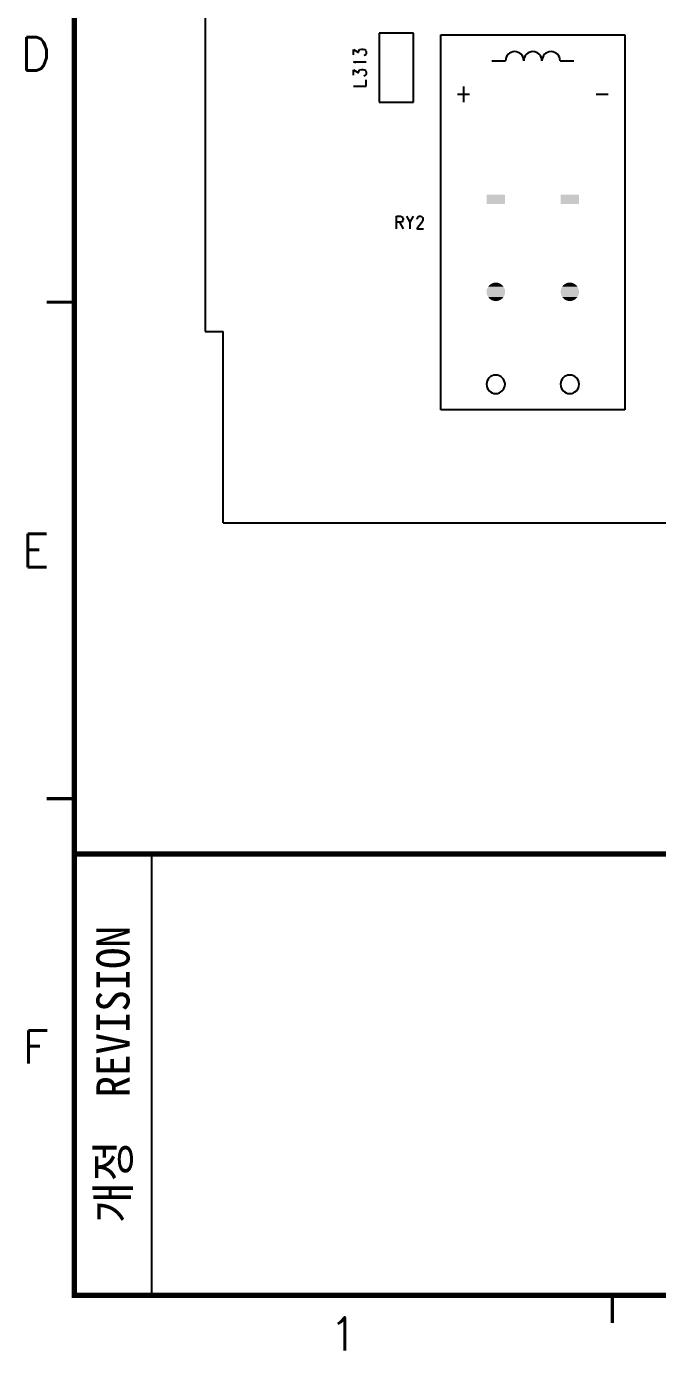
# Model space of a CAD drawing. Extents: x 295 to 953, y 10 to 290.
# Drawn here: x 487.6 to 544.8, y 10 to 130 of the extents above; entities that cross this region are included whole.
import ezdxf
from ezdxf.enums import TextEntityAlignment as Align

# ---------------------------------------------------------------- set-up
doc = ezdxf.new("R2010")
doc.units = 0
doc.header["$LTSCALE"] = 5
doc.header["$MEASUREMENT"] = 0
doc.layers.get('0').update_dxf_attribs({"linetype": 'CONTINUOUS', "lineweight": 25})
for name, color, linetype in [('13_C-SILK_GBR', 7, 'CONTINUOUS'), ('SHEET', 3, 'CONTINUOUS'), ('문자', 4, 'CONTINUOUS'), ('테두리', 3, 'CONTINUOUS')]:
    doc.layers.add(name, color=color, linetype=linetype)
doc.styles.get("Standard").update_dxf_attribs({"font": 'simplex.shx'})
doc.styles.add('굴림체', font='')
doc.styles.get('굴림체').set_extended_font_data('GulimChe')

# ---------------------------------------------------------------- blocks, each defined once
blk = doc.blocks.new('C')
at = {"layer": 'SHEET'}
blk.add_line((22, 55), (22, 15), dxfattribs=at)
at = {"layer": '테두리'}
for points, const_width in [([(15, 285), (15, 15), (405, 15), (405, 285), (15, 285)], 0.5), ([(12.5, 105), (15, 105)], 0.3), ([(12.5, 60), (15, 60)], 0.3), ([(15, 55), (405, 55)], 0.5), ([(63.75, 12.5), (63.75, 15)], 0.3)]:
    blk.add_lwpolyline(points, dxfattribs=dict(at, const_width=const_width))
at = {"layer": '문자'}
for s, p in [('D', (11.5, 127.5)), ('E', (11.5, 82.5)), ('F', (11.5, 37.5)), ('1', (39.38, 11.5))]:
    blk.add_text(s, height=3, dxfattribs=at).set_placement(p, align=Align.MIDDLE)
at = {"layer": '문자', "style": '굴림체'}
blk.add_text('개정  REVISION', height=3, rotation=90, dxfattribs=at).set_placement((18.5, 35), align=Align.MIDDLE_CENTER)

msp = doc.modelspace()

# ---------------------------------------------------------------- linework, layer by layer
msp.add_line((491.98, 15), (491.98, 15))
msp.add_line((491.98, 15), (491.98, 15))
at = {"layer": '13_C-SILK_GBR'}
for p, q in [((503.83, 232.68), (503.83, 102.33)), ((522.72, 129.39), (519.59, 129.39)), ((519.59, 129.39), (519.59, 123.12)), ((522.72, 123.12), (522.72, 129.39)), ((525.2, 95.23), (525.2, 129.22)), ((525.2, 129.22), (541.86, 129.22)), ((541.86, 129.22), (541.86, 95.23)), ((517.29, 127.42), (517.29, 127.89)), ((517.29, 127.89), (517.73, 127.63)), ((517.73, 127.76), (517.78, 127.85)), ((517.73, 127.63), (517.73, 127.76)), ((517.78, 127.85), (517.83, 127.89)), ((517.83, 127.89), (517.99, 127.94)), ((517.99, 127.94), (518.11, 127.94)), ((518.11, 127.94), (518.27, 127.89)), ((518.32, 127.38), (518.22, 127.34)), ((518.27, 127.89), (518.38, 127.8)), ((518.38, 127.42), (518.32, 127.38)), ((518.38, 127.8), (518.43, 127.68)), ((518.43, 127.55), (518.38, 127.42)), ((518.43, 127.68), (518.43, 127.55)), ((517.45, 126.69), (517.29, 126.77)), ((517.29, 126.77), (518.43, 126.77)), ((517.29, 125.57), (517.29, 126.04)), ((517.29, 126.04), (517.73, 125.78)), ((517.5, 126.65), (517.45, 126.69)), ((517.73, 125.91), (517.78, 126)), ((517.78, 126), (517.83, 126.04)), ((517.83, 126.04), (517.99, 126.09)), ((517.99, 126.09), (518.11, 126.09)), ((518.11, 126.09), (518.27, 126.04)), ((518.27, 126.04), (518.38, 125.96)), ((529.82, 126.88), (531.05, 126.88)), ((536, 126.88), (537.24, 126.88)), ((517.73, 125.78), (517.73, 125.91)), ((518.32, 125.53), (518.22, 125.49)), ((518.38, 125.57), (518.32, 125.53)), ((518.38, 125.96), (518.43, 125.83)), ((518.43, 125.7), (518.38, 125.57)), ((518.43, 125.83), (518.43, 125.7)), ((518.43, 124.56), (518.43, 125.16)), ((517.28, 124.56), (518.43, 124.56)), ((527.78, 123.83), (526.7, 123.83)), ((527.24, 124.53), (527.24, 123.13)), ((540.35, 123.83), (539.28, 123.83)), ((519.59, 123.12), (522.72, 123.12)), ((521.17, 111.65), (521.17, 112.8)), ((521.17, 112.8), (521.55, 112.8)), ((521.55, 112.8), (521.68, 112.73)), ((522.09, 112.8), (522.39, 112.24)), ((522.69, 112.8), (522.39, 112.24)), ((523.14, 112.73), (523.22, 112.8)), ((523.22, 112.8), (523.4, 112.8)), ((523.4, 112.8), (523.48, 112.73)), ((521.55, 112.24), (521.17, 112.24)), ((521.46, 112.24), (521.77, 111.65)), ((521.68, 112.29), (521.55, 112.24)), ((521.68, 112.73), (521.72, 112.68)), ((521.72, 112.37), (521.68, 112.29)), ((521.72, 112.68), (521.77, 112.57)), ((521.77, 112.47), (521.72, 112.37)), ((521.77, 112.57), (521.77, 112.47)), ((522.39, 112.24), (522.39, 111.65)), ((523.44, 112.19), (523.01, 111.65)), ((523.01, 111.65), (523.61, 111.65)), ((523.06, 112.57), (523.1, 112.68)), ((523.06, 112.52), (523.06, 112.57)), ((523.1, 112.68), (523.14, 112.73)), ((523.52, 112.37), (523.44, 112.19)), ((523.48, 112.73), (523.52, 112.68)), ((523.52, 112.68), (523.57, 112.57)), ((523.57, 112.47), (523.52, 112.37)), ((523.57, 112.57), (523.57, 112.47)), ((503.83, 102.33), (505.48, 102.33)), ((505.48, 85), (505.48, 102.33)), ((541.86, 95.23), (525.2, 95.23)), ((505.48, 85), (865.18, 85))]:
    msp.add_line(p, q, dxfattribs=at)
for centre, radius, start, end in [((531.88, 126.88), 0.825, 0, 180), ((533.53, 126.88), 0.825, 0, 180), ((535.18, 126.88), 0.825, 0, 180), ((530.17, 97.56), 0.838, 0, 180), ((536.88, 97.56), 0.838, 0, 180), ((530.17, 97.56), 0.838, 180, 0), ((536.88, 97.56), 0.838, 180, 0)]:
    msp.add_arc(centre, radius, start, end, dxfattribs=at)
for points in [[(529.34, 113.9), (529.34, 114.74), (531.01, 113.9), (531.01, 114.74)], [(529.34, 114.74), (529.34, 114.74), (531.01, 114.74), (529.34, 114.74)], [(536.04, 113.9), (536.04, 114.74), (537.72, 113.9), (537.72, 114.74)], [(536.04, 114.74), (536.04, 114.74), (537.72, 114.74), (536.04, 114.74)], [(529.34, 105.94), (529.35, 106.1), (531.01, 105.94), (531, 106.1)], [(529.35, 105.78), (529.34, 105.94), (531, 105.78), (531.01, 105.94)], [(529.35, 106.1), (529.4, 106.26), (531, 106.1), (530.95, 106.26)], [(529.4, 105.62), (529.35, 105.78), (530.95, 105.62), (531, 105.78)], [(529.4, 106.26), (529.48, 106.4), (530.95, 106.26), (530.87, 106.4)], [(529.48, 105.47), (529.4, 105.62), (530.87, 105.47), (530.95, 105.62)], [(529.48, 106.4), (529.58, 106.53), (530.87, 106.4), (530.77, 106.53)], [(529.58, 106.53), (529.71, 106.63), (530.77, 106.53), (530.64, 106.63)], [(529.71, 106.63), (529.85, 106.71), (530.64, 106.63), (530.49, 106.71)], [(529.85, 106.71), (530.01, 106.76), (530.49, 106.71), (530.34, 106.76)], [(530.01, 106.76), (530.17, 106.78), (530.34, 106.76), (530.17, 106.78)], [(536.04, 105.94), (536.06, 106.1), (537.72, 105.94), (537.7, 106.1)], [(536.06, 105.78), (536.04, 105.94), (537.7, 105.78), (537.72, 105.94)], [(536.06, 106.1), (536.11, 106.26), (537.7, 106.1), (537.65, 106.26)], [(536.11, 105.62), (536.06, 105.78), (537.65, 105.62), (537.7, 105.78)], [(536.11, 106.26), (536.18, 106.4), (537.65, 106.26), (537.58, 106.4)], [(536.18, 105.47), (536.11, 105.62), (537.58, 105.47), (537.65, 105.62)], [(536.18, 106.4), (536.29, 106.53), (537.58, 106.4), (537.47, 106.53)], [(536.29, 106.53), (536.42, 106.63), (537.47, 106.53), (537.35, 106.63)], [(536.42, 106.63), (536.56, 106.71), (537.35, 106.63), (537.2, 106.71)], [(536.56, 106.71), (536.72, 106.76), (537.2, 106.71), (537.04, 106.76)], [(536.72, 106.76), (536.88, 106.78), (537.04, 106.76), (536.88, 106.78)], [(529.58, 105.35), (529.48, 105.47), (530.77, 105.35), (530.87, 105.47)], [(529.71, 105.24), (529.58, 105.35), (530.64, 105.24), (530.77, 105.35)], [(529.85, 105.16), (529.71, 105.24), (530.49, 105.16), (530.64, 105.24)], [(530.01, 105.12), (529.85, 105.16), (530.34, 105.12), (530.49, 105.16)], [(530.17, 105.1), (530.01, 105.12), (530.17, 105.1), (530.34, 105.12)], [(536.29, 105.35), (536.18, 105.47), (537.47, 105.35), (537.58, 105.47)], [(536.42, 105.24), (536.29, 105.35), (537.35, 105.24), (537.47, 105.35)], [(536.56, 105.16), (536.42, 105.24), (537.2, 105.16), (537.35, 105.24)], [(536.72, 105.12), (536.56, 105.16), (537.04, 105.12), (537.2, 105.16)], [(536.88, 105.1), (536.72, 105.12), (536.88, 105.1), (537.04, 105.12)]]:
    msp.add_solid(points, dxfattribs=at)

# ---------------------------------------------------------------- block references
msp.add_blockref('C', (476.98, 0))

doc.saveas('drawing.dxf')
